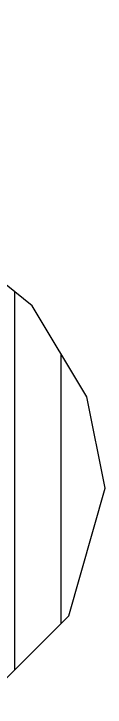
# Model space of a CAD drawing. Header units: millimetres. Extents: x 11489 to 12006, y 36725 to 37730.
# Drawn here: x 11709.6 to 11709.848, y 36914.163 to 36916.05 of the extents above; entities that cross this region are included whole.
import ezdxf

# ---------------------------------------------------------------- set-up
doc = ezdxf.new("R2010")
doc.units = ezdxf.units.MM
doc.layers.add('OC-Mutfak_Ekipman', color=252, linetype='Continuous')

# ---------------------------------------------------------------- blocks, each defined once
blk = doc.blocks.new('A$C0b4f8896')
at = {"ltscale": 30}
h = blk.add_hatch(dxfattribs=at)
h.set_pattern_fill('DC_LINES', color=256, scale=0.1, style=0)
h.set_pattern_definition([(360, (-19413.11011, 29189.02214), (1e-16, 0.125), [25])])
edge = h.paths.add_edge_path(flags=0)
edge.add_line((0, 15.7822), (0, 15.6348))
edge.add_line((0, 15.6348), (0.2484, 15.3867))
edge.add_line((0.2484, 15.3867), (0.5961, 15.2881))
edge.add_line((0.5961, 15.2881), (0.8445, 15.3379))
edge.add_line((0.8445, 15.3379), (1.0928, 15.4863))
edge.add_line((1.0928, 15.4863), (1.2916, 15.7334))
edge.add_line((1.2916, 15.7334), (1.5399, 15.9805))
edge.add_line((1.5399, 15.9805), (1.7386, 16.2773))
edge.add_line((1.7386, 16.2773), (1.8876, 16.624))
edge.add_line((1.8876, 16.624), (1.5896, 16.7227))
edge.add_line((1.5896, 16.7227), (1.4406, 16.4756))
edge.add_line((1.4406, 16.4756), (1.2418, 16.1787))
edge.add_line((1.2418, 16.1787), (1.0928, 15.9316))
edge.add_line((1.0928, 15.9316), (0.8941, 15.7822))
edge.add_line((0.8941, 15.7822), (0.7451, 15.6348))
edge.add_line((0.7451, 15.6348), (0.5961, 15.585))
edge.add_line((0.5961, 15.585), (0.447, 15.6836))
edge.add_line((0.447, 15.6836), (0.298, 15.832))
edge.add_line((0.298, 15.832), (0.298, 15.6836))
edge.add_line((0.298, 15.6836), (0.298, 15.832))
edge.add_line((0.298, 15.832), (0.1987, 15.9316))
edge.add_line((0.1987, 15.9316), (0.0497, 15.8818))
edge.add_line((0.0497, 15.8818), (0, 15.7822))
edge.add_line((0, 15.7822), (0, 15.6348))
for p, q in [((1.0928, 15.4863), (1.2916, 15.7334)), ((0, 15.6348), (0.2484, 15.3867)), ((0.8445, 15.3379), (1.0928, 15.4863)), ((0.2484, 15.3867), (0.5961, 15.2881)), ((0.5961, 15.2881), (0.8445, 15.3379))]:
    blk.add_line(p, q, dxfattribs=at)

msp = doc.modelspace()

# ---------------------------------------------------------------- block references
at = {"layer": 'OC-Mutfak_Ekipman', "linetype": 'Continuous', "rotation": 89.99999999999999}
msp.add_blockref('A$C0b4f8896', (11725.1357, 36914.1627), dxfattribs=at)

doc.saveas('drawing.dxf')
